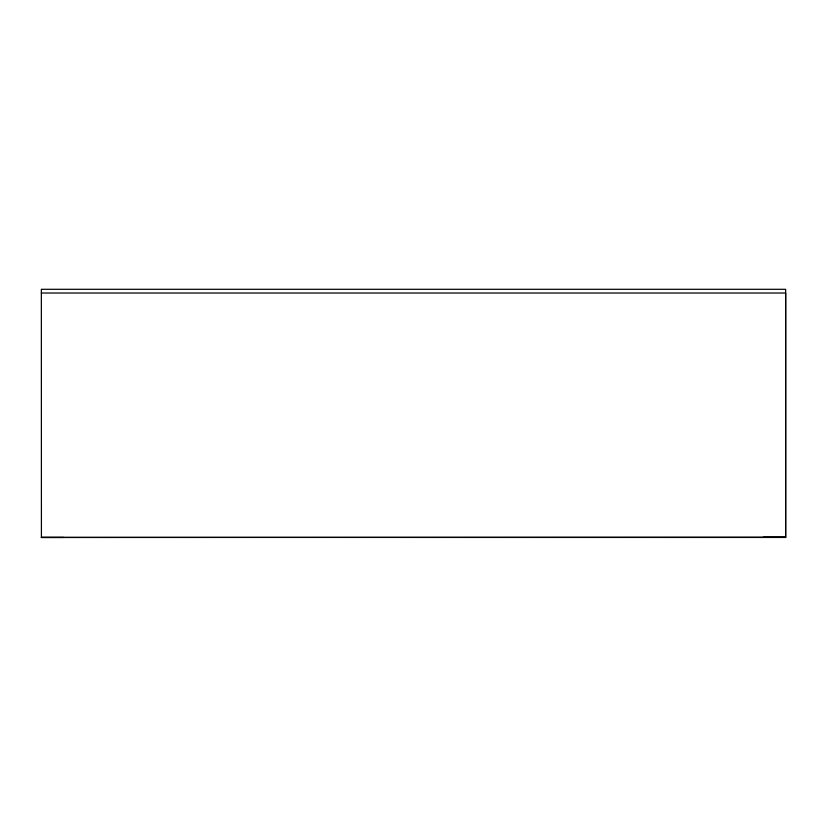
<?xml version="1.0" encoding="UTF-8"?>
<svg xmlns="http://www.w3.org/2000/svg" width="827" height="827" viewBox="0 0 827 827"><rect width="100%" height="100%" fill="white"/><g stroke="black" fill="none" stroke-linecap="round" stroke-linejoin="round"><path stroke-width="1.24" d="M763.321 537.23L785.65 537.23L785.65 293.027L41.35 293.027M785.65 537.23L41.35 537.447L63.679 537.447M41.412 537.436L41.35 289.305L785.65 289.305L785.65 537.457L41.35 537.436"/></g></svg>
